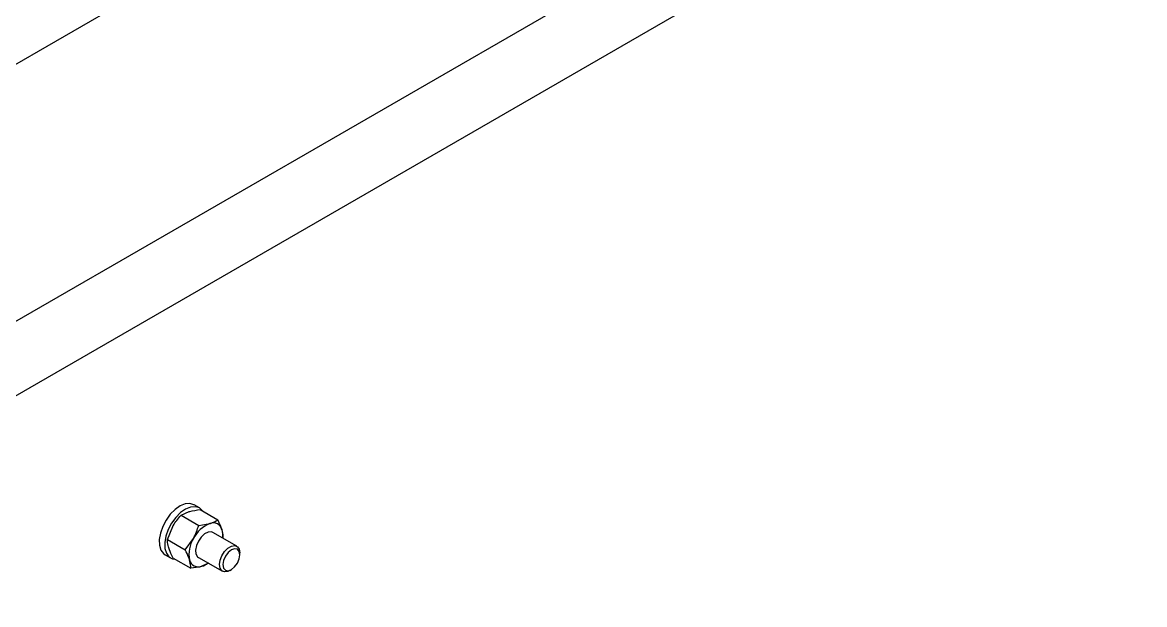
# Model space of a CAD drawing. Header units: metres. Extents: x 0 to 21025, y 0 to 14850.
# Drawn here: x 12406.1 to 12639.6, y 4960.4 to 5081.5 of the extents above; entities that cross this region are included whole.
import ezdxf

# ---------------------------------------------------------------- set-up
doc = ezdxf.new("R2010")
doc.units = ezdxf.units.M
doc.header["$LTSCALE"] = 25
doc.layers.add('SL4', color=4, linetype='Continuous')

msp = doc.modelspace()

# ---------------------------------------------------------------- linework, layer by layer
at = {"layer": 'SL4'}
for p, q in [((12230.818, 4972.404), (13167.717, 5513.264)), ((12277.116, 4945.677), (13214.015, 5486.537)), ((13220.75, 5474.871), (12283.851, 4934.011)), ((12442.95, 4980.488), (12441.818, 4981.141)), ((12439.111, 4978.964), (12440.779, 4979.74)), ((12439.111, 4978.964), (12442.792, 4976.839)), ((12443.079, 4980.15), (12446.761, 4978.025)), ((12436.297, 4973.924), (12437.388, 4976.627)), ((12442.792, 4976.839), (12445.092, 4977.249)), ((12436.297, 4973.924), (12439.979, 4971.799)), ((12439.979, 4971.799), (12441.701, 4974.137)), ((12450.738, 4972.528), (12445.763, 4975.4)), ((12451.359, 4970.747), (12451.359, 4971.155)), ((12435.819, 4970.749), (12436.95, 4970.096)), ((12437.452, 4970.069), (12441.134, 4967.944)), ((12442.764, 4970.204), (12447.738, 4967.332)), ((12444.838, 4969.006), (12443.434, 4968.355)), ((12449.238, 4967.481), (12449.592, 4967.685))]:
    msp.add_line(p, q, dxfattribs=at)
at = {"layer": 'SL4', "flags": 128}
for points in [[(12441.818, 4981.141), (12441.806, 4981.148), (12440.963, 4981.41), (12439.985, 4981.329), (12438.934, 4980.909), (12437.876, 4980.178), (12436.877, 4979.18), (12436, 4977.979), (12435.3, 4976.651), (12434.821, 4975.278), (12434.593, 4973.947), (12434.631, 4972.741), (12434.932, 4971.737), (12435.477, 4970.997), (12435.819, 4970.749)], [(12443.655, 4979.817), (12443.593, 4979.906), (12442.938, 4980.495), (12442.095, 4980.757), (12441.117, 4980.676), (12440.066, 4980.256), (12439.007, 4979.525), (12438.008, 4978.527), (12437.131, 4977.326), (12436.431, 4975.998), (12435.952, 4974.625), (12435.725, 4973.294), (12435.762, 4972.088), (12436.063, 4971.084), (12436.609, 4970.344), (12437.364, 4969.915), (12437.884, 4969.82)], [(12445.763, 4975.4), (12445.436, 4975.52), (12444.761, 4975.47), (12444.026, 4975.099), (12443.319, 4974.45), (12442.726, 4973.603), (12442.319, 4972.659), (12442.146, 4971.732), (12442.229, 4970.934), (12442.557, 4970.362), (12442.764, 4970.204)], [(12449.238, 4967.481), (12448.87, 4967.305), (12448.177, 4967.197), (12447.613, 4967.418), (12447.245, 4967.942), (12447.117, 4968.706), (12447.245, 4969.617), (12447.613, 4970.567), (12448.177, 4971.439), (12448.87, 4972.13), (12449.606, 4972.555), (12450.299, 4972.664), (12450.863, 4972.443), (12451.231, 4971.919), (12451.359, 4971.155), (12451.359, 4971.155)], [(12451.359, 4970.747), (12451.225, 4971.45), (12450.841, 4971.891), (12450.268, 4972.003), (12449.591, 4971.768), (12448.915, 4971.222), (12448.341, 4970.448), (12447.958, 4969.565), (12447.824, 4968.706), (12447.958, 4968.002), (12448.341, 4967.561), (12448.915, 4967.45), (12449.591, 4967.685), (12450.268, 4968.231), (12450.841, 4969.004), (12451.225, 4969.888), (12451.359, 4970.747)]]:
    msp.add_lwpolyline(points, dxfattribs=at)
at = {"layer": 'SL4'}
for centre, radius, start, end in [((12447.463, 4971.264), 6.438, 111.60463, 153.49881), ((12445.791, 4975.464), 1.917, 13.60607, 111.36346), ((12443.501, 4974.805), 4.299, 352.51652, 14.95619), ((12446.879, 4970.87), 6.121, 147.75355, 191.12785), ((12442.736, 4970.14), 1.917, 193.60607, 291.36346), ((12442.099, 4972.528), 4.382, 287.73543, 307.44401)]:
    msp.add_arc(centre, radius, start, end, dxfattribs=at)
for points, knots in [([(12437.388, 4976.627), (12437.422, 4976.686), (12437.901, 4977.535), (12438.528, 4978.276), (12439.111, 4978.964)], [0, 0, 0, 0, 0.0702006, 1, 1, 1, 1]), ([(12440.779, 4979.74), (12440.826, 4979.753), (12441.501, 4979.951), (12442.319, 4980.054), (12443.079, 4980.15)], [0, 0, 0, 0, 0.0702006, 1, 1, 1, 1]), ([(12445.092, 4977.249), (12445.139, 4977.264), (12445.805, 4977.466), (12446.3, 4977.756), (12446.761, 4978.025)], [0, 0, 0, 0, 0.0702006, 1, 1, 1, 1]), ([(12447.654, 4975.915), (12447.597, 4976.093), (12447.384, 4976.755), (12447.024, 4977.488), (12446.761, 4978.025)], [0, 0, 0, 0, 0.2686336, 1, 1, 1, 1]), ([(12441.701, 4974.137), (12441.734, 4974.196), (12442.205, 4975.05), (12442.509, 4975.977), (12442.792, 4976.839)], [0, 0, 0, 0, 0.0702006, 1, 1, 1, 1]), ([(12447.916, 4974.17), (12447.915, 4974.304), (12447.912, 4974.826), (12447.764, 4975.451), (12447.654, 4975.915)], [0, 0, 0, 0, 0.2575513, 1, 1, 1, 1]), ([(12436.559, 4972.179), (12436.511, 4972.352), (12436.333, 4972.994), (12436.312, 4973.531), (12436.297, 4973.924)], [0, 0, 0, 0, 0.2686336, 1, 1, 1, 1]), ([(12437.452, 4970.069), (12437.356, 4970.259), (12436.983, 4970.994), (12436.74, 4971.674), (12436.559, 4972.179)], [0, 0, 0, 0, 0.2575513, 1, 1, 1, 1]), ([(12440.872, 4969.689), (12440.815, 4969.867), (12440.602, 4970.529), (12440.242, 4971.263), (12439.979, 4971.799)], [0, 0, 0, 0, 0.2686336, 1, 1, 1, 1]), ([(12441.134, 4967.944), (12441.133, 4968.078), (12441.13, 4968.6), (12440.982, 4969.225), (12440.872, 4969.689)], [0, 0, 0, 0, 0.2575513, 1, 1, 1, 1]), ([(12443.434, 4968.355), (12443.387, 4968.341), (12442.712, 4968.143), (12441.895, 4968.04), (12441.134, 4967.944)], [0, 0, 0, 0, 0.0702006, 1, 1, 1, 1])]:
    msp.add_open_spline(points, degree=3, knots=knots, dxfattribs=at)

doc.saveas('drawing.dxf')
